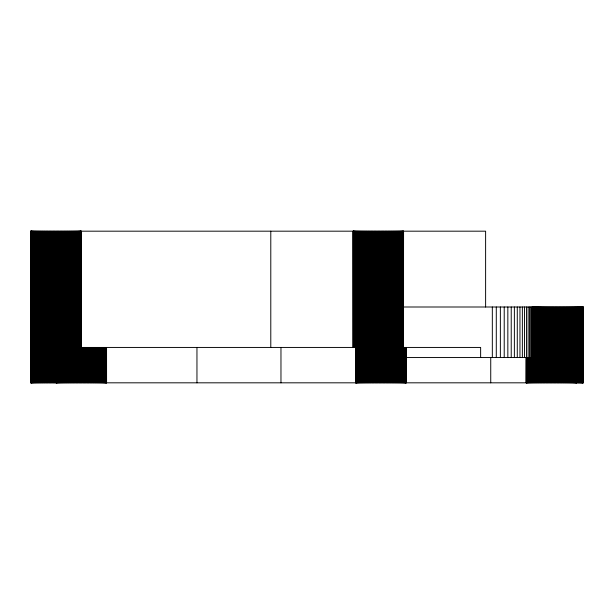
<?xml version="1.0" encoding="UTF-8"?>
<svg xmlns="http://www.w3.org/2000/svg" width="614" height="614" viewBox="0 0 614 614"><rect width="100%" height="100%" fill="white"/><g stroke="black" fill="none" stroke-linecap="round" stroke-linejoin="round"><path stroke-width="0.92" d="M30.7 231.179L485.613 231.179L485.613 307M403.337 307L583.3 307L583.277 382.821L30.7 382.821L30.777 231.179M405.793 357.548L576.661 357.548M583.154 307L583.223 382.821M583.054 307L583.054 382.821M582.924 307L582.924 382.821M582.778 307L582.778 382.821M582.602 307L582.602 382.821M582.41 307L582.41 382.821M582.187 307L582.187 382.821M581.942 307L581.942 382.821M581.673 307L581.673 382.821M581.381 307L581.381 382.821M581.067 307L581.067 382.821M580.729 307L580.729 382.821M580.368 307L580.368 382.821M579.984 307L579.984 382.821M579.578 307L579.578 382.821M579.155 307L579.155 382.821M578.71 307L578.71 382.821M578.242 307L578.242 382.821M577.751 307L577.751 382.821M577.244 307L577.244 382.821M576.723 307L576.661 382.821M576.584 357.548L576.508 382.821M576.408 357.548L576.408 382.821M576.285 357.548L576.285 382.821M576.178 307L576.178 357.233M576.139 357.548L576.139 382.821M575.963 357.548L575.963 382.821M575.763 357.548L575.763 382.821M575.617 307L575.617 357.233M575.541 357.548L575.541 382.821M575.295 357.548L575.295 382.821M575.042 307L575.042 357.233M575.026 357.548L575.026 382.821M574.735 357.548L574.735 382.821M574.443 307L574.443 357.233M574.42 357.548L574.42 382.821M574.082 357.548L574.082 382.821M573.829 307L573.829 357.233M573.722 357.548L573.722 382.821M573.338 357.548L573.338 382.821M573.207 307L573.207 357.233M572.939 357.548L572.939 382.821M572.563 307L572.563 357.233M572.509 357.548L572.509 382.821M572.064 357.548L572.064 382.821M571.903 307L571.903 357.233M571.596 357.548L571.596 382.821M571.235 307L571.235 357.233M571.112 357.548L571.112 382.821M570.606 357.548L570.606 382.821M570.552 307L570.552 357.233M570.084 357.548L570.084 382.821M569.853 307L569.853 357.233M569.539 357.548L569.539 382.821M569.147 307L569.147 357.233M568.978 357.548L568.978 382.821M568.434 307L568.434 357.233M568.395 357.548L568.395 382.821M567.804 357.548L567.804 382.821M567.704 307L567.704 357.233M567.19 357.548L567.19 382.821M566.96 307L566.96 357.233M566.561 357.548L566.561 382.821M566.215 307L566.215 357.233M565.916 357.548L565.916 382.821M565.463 307L565.463 357.233M565.264 357.548L565.264 382.821M564.696 307L564.696 357.233M564.596 357.548L564.596 382.821M563.928 307L563.928 357.233M563.913 357.548L563.913 382.821M563.215 357.548L563.215 382.821M563.153 307L563.153 357.233M562.508 357.548L562.508 382.821M562.378 307L562.378 357.233M561.787 357.548L561.787 382.821M561.587 307L561.587 357.233M561.058 357.548L561.058 382.821M560.805 307L560.805 357.233M560.321 357.548L560.321 382.821M560.014 307L560.014 357.233M559.577 357.548L559.577 382.821M559.224 307L559.224 357.233M558.817 357.548L558.817 382.821M558.425 307L558.425 357.233M558.057 357.548L558.057 382.821M557.635 307L557.635 357.233M557.289 357.548L557.289 382.821M556.837 307L556.837 357.233M556.514 357.548L556.514 382.821M556.046 307L556.046 357.233M555.731 357.548L555.731 382.821M555.256 307L555.256 357.233M554.949 357.548L554.949 382.821M554.465 307L554.465 357.233M554.158 357.548L554.158 382.821M553.682 307L553.682 357.233M553.367 357.548L553.367 382.821M552.907 307L552.907 357.233M552.577 357.548L552.577 382.821M552.132 307L552.132 357.233M551.786 357.548L551.786 382.821M551.364 307L551.364 357.233M550.988 357.548L550.988 382.821M550.597 307L550.597 357.233M550.198 357.548L550.198 382.821M549.845 307L549.845 357.233M549.407 357.548L549.407 382.821M549.093 307L549.093 357.233M548.617 357.548L548.617 382.821M548.356 307L548.356 357.233M547.826 357.548L547.826 382.821M547.627 307L547.627 357.233M547.043 357.548L547.043 382.821M546.913 307L546.913 357.233M546.207 307L546.207 357.233M546.26 357.548L546.26 382.821M545.508 307L545.508 357.233M545.485 357.548L545.485 382.821M544.825 307L544.825 357.233M544.718 357.548L544.718 382.821M544.158 307L544.158 357.233M543.958 357.548L543.958 382.821M543.497 307L543.497 357.233M543.198 357.548L543.198 382.821M542.853 307L542.853 357.233M542.454 357.548L542.454 382.821M542.231 307L542.231 357.233M541.717 357.548L541.717 382.821M541.617 307L541.617 357.233M541.018 307L541.018 357.233M540.988 357.548L540.988 382.821M540.443 307L540.443 357.233M540.266 357.548L540.266 382.821M539.883 307L539.883 357.233M539.56 357.548L539.56 382.821M539.338 307L539.338 357.233M538.808 307L538.808 357.233M538.862 357.548L538.862 382.821M538.309 307L538.309 357.233M538.179 357.548L538.179 382.821M537.818 307L537.818 357.233M537.511 357.548L537.511 382.821M537.35 307L537.35 357.233M536.905 307L536.905 357.233M536.859 357.548L536.859 382.821M536.482 307L536.482 357.233M536.214 357.548L536.214 382.821M536.076 307L536.076 357.233M535.692 307L535.692 357.233M535.585 357.548L535.585 382.821M535.331 307L535.331 357.233M534.994 307L534.994 357.233M534.971 357.548L534.971 382.821M534.679 307L534.679 357.233M534.387 307L534.387 357.233M534.38 357.548L534.38 382.821M534.119 307L534.119 357.233M533.873 307L533.873 357.233M533.796 357.548L533.796 382.821M533.65 307L533.65 357.233M533.459 307L533.459 357.233M533.282 307L533.282 357.233M533.136 307L533.136 357.233M533.236 357.548L533.236 382.821M533.006 307L533.006 357.233M532.906 307L532.906 357.233M532.783 307L532.783 357.233M532.637 307L532.637 357.233M532.691 357.548L532.691 382.821M532.254 307L532.254 357.233M532.169 357.548L532.169 382.821M531.609 307L531.609 357.233M531.663 357.548L531.663 382.821M531.179 357.548L531.179 382.821M530.703 307L530.703 357.233M530.711 357.548L530.711 382.821M530.266 357.548L530.266 382.821M529.836 357.548L529.836 382.821M529.544 307L529.544 357.233M529.437 357.548L529.437 382.821M529.053 357.548L529.053 382.821M528.692 357.548L528.692 382.821M528.355 357.548L528.355 382.821M528.132 307L528.132 357.233M528.04 357.548L528.04 382.821M527.748 357.548L527.748 382.821M527.48 357.548L527.48 382.821M527.234 357.548L527.234 382.821M527.012 357.548L527.012 382.821M526.812 357.548L526.812 382.821M526.635 357.548L526.635 382.821M526.459 307L526.459 357.233M526.49 357.548L526.49 382.821M526.367 357.548L526.367 382.821M526.267 357.548L526.267 382.821M526.19 357.548L526.114 382.821M524.54 307L524.54 357.233M522.368 307L522.368 357.233M519.951 307L519.951 357.233M517.28 307L517.28 357.233M514.371 307L514.371 357.233M511.224 307L511.224 357.233M507.839 307L507.839 357.233M504.217 307L504.217 357.233M500.364 307L500.364 357.233M496.289 307L496.289 357.233M492.328 307L492.328 357.233M490.739 357.548L490.739 382.821M480.632 357.548L480.632 347.44L56.043 347.44L56.074 382.821M406.015 347.44L406.015 382.821M405.9 347.44L405.9 382.821M405.762 347.44L405.762 382.821M405.593 347.44L405.593 382.821M405.401 347.44L405.401 382.821M405.194 347.44L405.194 382.821M404.956 347.44L404.956 382.821M404.695 347.44L404.695 382.821M404.411 347.44L404.411 382.821M404.096 347.44L404.096 382.821M403.766 347.44L403.766 382.821M403.544 347.532L403.559 231.179L403.413 382.821M403.383 231.179L403.306 347.532M403.268 231.179L403.175 347.532M403.129 231.179L403.045 382.821M402.961 231.179L402.961 347.532M402.776 231.179L402.776 347.532M402.646 347.44L402.646 382.821M402.561 231.179L402.561 347.532M402.324 231.179L402.324 347.532M402.224 347.44L402.224 382.821M402.063 231.179L402.063 347.532M401.779 231.179L401.786 382.821M401.472 231.179L401.472 347.532M401.326 347.44L401.326 382.821M401.142 231.179L401.142 347.532M400.85 347.44L400.85 382.821M400.788 231.179L400.788 347.532M400.412 231.179L400.343 382.821M400.013 231.179L400.013 347.532M399.829 347.44L399.829 382.821M399.591 231.179L399.591 347.532M399.292 347.44L399.292 382.821M399.154 231.179L399.154 347.532M398.693 231.179L398.732 382.821M398.217 231.179L398.164 382.821M397.719 231.179L397.719 347.532M397.573 347.44L397.573 382.821M397.197 231.179L397.197 347.532M396.966 347.44L396.966 382.821M396.659 231.179L396.659 347.532M396.345 347.44L396.345 382.821M396.107 231.179L396.107 347.532M395.708 347.44L395.708 382.821M395.531 231.179L395.531 347.532M395.055 347.44L395.055 382.821M394.94 231.179L394.94 347.532M394.334 231.179L394.388 382.821M393.712 231.179L393.712 382.821M393.075 231.179L393.075 347.532M393.021 347.44L393.021 382.821M392.423 231.179L392.423 347.532M392.315 347.44L392.315 382.821M391.755 231.179L391.755 347.532M391.602 347.44L391.602 382.821M391.08 231.179L391.08 347.532M390.872 347.44L390.872 382.821M390.389 231.179L390.389 347.532M390.136 347.44L390.136 382.821M389.683 231.179L389.683 347.532M389.391 347.44L389.391 382.821M388.969 231.179L388.969 347.532M388.639 347.44L388.639 382.821M388.24 231.179L388.24 347.532M387.879 347.44L387.879 382.821M387.511 231.179L387.511 347.532M387.112 347.44L387.112 382.821M386.766 231.179L386.766 347.532M386.344 347.44L386.344 382.821M386.014 231.179L386.014 347.532M385.561 347.44L385.561 382.821M385.254 231.179L385.254 347.532M384.778 347.44L384.778 382.821M384.487 231.179L384.487 347.532M383.996 347.44L383.996 382.821M383.712 231.179L383.712 347.532M383.205 347.44L383.205 382.821M382.929 231.179L382.929 347.532M382.415 347.44L382.415 382.821M382.146 231.179L382.146 347.532M381.616 347.44L381.616 382.821M381.363 231.179L381.363 347.532M380.826 347.44L380.826 382.821M380.573 231.179L380.573 347.532M380.035 347.44L380.035 382.821M379.782 231.179L379.782 347.532M379.237 347.44L379.237 382.821M378.991 231.179L378.991 347.532M378.447 347.44L378.447 382.821M378.193 231.179L378.193 347.532M377.656 347.44L377.656 382.821M377.403 231.179L377.403 347.532M376.873 347.44L376.873 382.821M376.605 231.179L376.605 347.532M376.09 347.44L376.09 382.821M375.814 231.179L375.814 347.532M375.315 347.44L375.315 382.821M375.031 231.179L375.031 347.532M374.548 347.44L374.548 382.821M374.241 231.179L374.241 347.532M373.78 347.44L373.78 382.821M373.458 231.179L373.458 347.532M373.02 347.44L373.02 382.821M372.683 231.179L372.683 347.532M372.276 347.44L372.276 382.821M371.915 231.179L371.915 347.532M371.531 347.44L371.531 382.821M371.148 231.179L371.148 347.532M370.802 347.44L370.802 382.821M370.388 231.179L370.388 347.532M370.081 347.44L370.081 382.821M369.643 231.179L369.643 347.532M369.367 347.44L369.367 382.821M368.899 231.179L368.899 347.532M368.669 347.44L368.669 382.821M368.17 231.179L368.17 347.532M367.978 347.44L367.978 382.821M367.448 231.179L367.448 347.532M367.302 347.44L367.302 382.821M366.735 231.179L366.735 347.532M366.642 347.44L366.642 382.821M366.036 231.179L365.998 382.821M365.345 231.179L365.361 382.821M364.67 231.179L364.747 382.821M364.148 347.44L364.148 382.821M364.01 231.179L364.01 347.532M363.565 347.44L363.565 382.821M363.365 231.179L363.365 347.532M362.997 347.44L362.997 382.821M362.736 231.179L362.736 347.532M362.444 347.44L362.444 382.821M362.114 231.179L362.114 347.532M361.915 347.44L361.915 382.821M361.516 231.179L361.516 347.532M361.4 347.44L361.4 382.821M360.932 231.179L360.909 382.821M360.433 347.44L360.433 382.821M360.364 231.179L360.364 347.532M359.981 347.44L359.981 382.821M359.812 231.179L359.812 347.532M359.551 347.44L359.551 382.821M359.282 231.179L359.282 347.532M359.136 347.44L359.136 382.821M358.768 231.179L358.768 347.532M358.745 347.44L358.745 382.821M358.376 347.44L358.376 382.821M358.277 231.179L358.277 347.532M358.031 347.44L358.031 382.821M357.801 231.179L357.801 347.532M357.709 347.44L357.709 382.821M357.409 347.44L357.409 382.821M357.348 231.179L357.348 347.532M357.133 347.44L357.133 382.821M356.918 231.179L356.88 382.821M356.65 347.44L356.65 382.821M356.504 231.179L356.504 347.532M356.45 347.44L356.45 382.821M356.266 347.44L356.266 382.821M356.12 231.179L356.105 382.821M355.974 347.44L355.974 382.821M355.867 347.44L355.867 382.821M355.752 231.179L355.744 382.821M355.683 347.44L355.683 382.821M355.406 231.179L355.406 347.532M355.076 231.179L355.076 347.532M354.777 231.179L354.777 347.532M354.501 231.179L354.501 347.532M354.247 231.179L354.247 347.532M354.017 231.179L354.017 347.532M353.817 231.179L353.817 347.532M353.633 231.179L353.633 347.532M353.48 231.179L353.48 347.532M353.273 231.179L353.342 347.532M353.18 231.179L353.234 347.532M353.073 231.179L353.058 347.532M280.966 347.44L280.966 382.821M270.789 231.179L270.789 347.532M196.956 347.44L196.956 382.821M106.56 347.44L106.583 382.821M106.437 347.44L106.437 382.821M106.337 347.44L106.337 382.821M106.214 347.44L106.214 382.821M106.061 347.44L106.061 382.821M105.892 347.44L105.892 382.821M105.692 347.44L105.692 382.821M105.47 347.44L105.47 382.821M105.224 347.44L105.224 382.821M104.956 347.44L104.956 382.821M104.664 347.44L104.664 382.821M104.349 347.44L104.349 382.821M104.012 347.44L104.012 382.821M103.651 347.44L103.651 382.821M103.267 347.44L103.267 382.821M102.868 347.44L102.868 382.821M102.438 347.44L102.438 382.821M101.993 347.44L101.993 382.821M101.525 347.44L101.525 382.821M101.041 347.44L101.041 382.821M100.535 347.44L100.535 382.821M100.005 347.44L100.005 382.821M99.468 347.44L99.468 382.821M98.9 347.44L98.9 382.821M98.324 347.44L98.324 382.821M97.726 347.44L97.726 382.821M97.119 347.44L97.119 382.821M96.49 347.44L96.49 382.821M95.845 347.44L95.845 382.821M95.193 347.44L95.193 382.821M94.518 347.44L94.518 382.821M93.835 347.44L93.835 382.821M93.144 347.44L93.144 382.821M92.438 347.44L92.438 382.821M91.716 347.44L91.716 382.821M90.987 347.44L90.987 382.821M90.25 347.44L90.25 382.821M89.498 347.44L89.498 382.821M88.746 347.44L88.746 382.821M87.986 347.44L87.986 382.821M87.219 347.44L87.219 382.821M86.444 347.44L86.444 382.821M85.661 347.44L85.661 382.821M84.878 347.44L84.878 382.821M84.087 347.44L84.087 382.821M83.297 347.44L83.297 382.821M82.506 347.44L82.506 382.821M81.716 347.44L81.716 382.821M81.24 231.179L81.217 347.532M81.163 231.179L81.163 347.532M80.994 231.179L80.994 347.532M80.864 231.179L80.918 382.821M80.718 231.179L80.718 347.532M80.541 231.179L80.541 347.532M80.35 231.179L80.35 347.532M80.127 231.179L80.127 382.821M79.881 231.179L79.881 347.532M79.613 231.179L79.613 347.532M79.321 231.179L79.329 382.821M79.006 231.179L79.006 347.532M78.669 231.179L78.669 347.532M78.538 347.44L78.538 382.821M78.308 231.179L78.308 347.532M77.924 231.179L77.924 347.532M77.755 347.44L77.755 382.821M77.517 231.179L77.517 347.532M77.095 231.179L77.095 347.532M76.973 347.44L76.973 382.821M76.65 231.179L76.65 347.532M76.182 231.179L76.19 382.821M75.691 231.179L75.691 347.532M75.415 347.44L75.415 382.821M75.192 231.179L75.192 347.532M74.662 231.179L74.662 347.532M74.647 347.44L74.647 382.821M74.117 231.179L74.117 347.532M73.887 347.44L73.887 382.821M73.557 231.179L73.557 347.532M73.127 347.44L73.127 382.821M72.982 231.179L72.982 347.532M72.383 231.179L72.383 382.821M71.769 231.179L71.769 347.532M71.646 347.44L71.646 382.821M71.147 231.179L71.147 347.532M70.917 347.44L70.917 382.821M70.503 231.179L70.503 347.532M70.196 347.44L70.196 382.821M69.843 231.179L69.843 347.532M69.489 347.44L69.489 382.821M69.175 231.179L69.175 347.532M68.791 347.44L68.791 382.821M68.492 231.179L68.492 347.532M68.108 347.44L68.108 382.821M67.793 231.179L67.793 347.532M67.44 347.44L67.44 382.821M67.087 231.179L67.087 347.532M66.78 347.44L66.78 382.821M66.373 231.179L66.373 347.532M66.143 347.44L66.143 382.821M65.644 231.179L65.644 347.532M65.514 347.44L65.514 382.821M64.907 231.179L64.9 382.821M64.309 347.44L64.309 382.821M64.155 231.179L64.155 347.532M63.726 347.44L63.726 382.821M63.403 231.179L63.403 347.532M63.165 347.44L63.165 382.821M62.636 231.179L62.636 347.532M62.62 347.44L62.62 382.821M62.098 347.44L62.098 382.821M61.868 231.179L61.868 347.532M61.592 347.44L61.592 382.821M61.108 347.44L61.108 382.821M61.093 231.179L61.093 347.532M60.64 347.44L60.64 382.821M60.318 231.179L60.318 347.532M60.195 347.44L60.195 382.821M59.765 347.44L59.765 382.821M59.535 231.179L59.535 347.532M59.358 347.44L59.358 382.821M58.982 347.44L58.982 382.821M58.744 231.179L58.744 347.532M58.622 347.44L58.622 382.821M58.284 347.44L58.284 382.821M57.954 231.179L57.969 382.821M57.67 347.44L57.67 382.821M57.401 347.44L57.401 382.821M57.163 231.179L57.156 382.821M56.941 347.44L56.941 382.821M56.741 347.44L56.741 382.821M56.565 347.44L56.565 382.821M56.365 231.179L56.419 382.821M56.296 347.44L56.296 382.821M56.196 347.44L56.12 382.821M55.575 231.179L55.575 382.821M54.776 231.179L54.776 382.821M53.986 231.179L53.986 382.821M53.195 231.179L53.195 382.821M52.413 231.179L52.413 382.821M51.622 231.179L51.622 382.821M50.847 231.179L50.847 382.821M50.072 231.179L50.072 382.821M49.304 231.179L49.304 382.821M48.537 231.179L48.537 382.821M47.785 231.179L47.785 382.821M47.04 231.179L47.04 382.821M46.296 231.179L46.296 382.821M45.566 231.179L45.566 382.821M44.853 231.179L44.853 382.821M44.147 231.179L44.147 382.821M43.448 231.179L43.448 382.821M42.765 231.179L42.765 382.821M42.097 231.179L42.097 382.821M41.437 231.179L41.437 382.821M40.793 231.179L40.793 382.821M40.171 231.179L40.171 382.821M39.557 231.179L39.557 382.821M38.958 231.179L38.958 382.821M38.383 231.179L38.383 382.821M37.822 231.179L37.822 382.821M37.277 231.179L37.277 382.821M36.756 231.179L36.756 382.821M36.249 231.179L36.249 382.821M35.758 231.179L35.758 382.821M35.29 231.179L35.29 382.821M34.844 231.179L34.844 382.821M34.422 231.179L34.422 382.821M34.016 231.179L34.016 382.821M33.632 231.179L33.632 382.821M33.271 231.179L33.271 382.821M32.933 231.179L32.933 382.821M32.619 231.179L32.619 382.821M32.327 231.179L32.327 382.821M32.058 231.179L32.058 382.821M31.813 231.179L31.813 382.821M31.59 231.179L31.59 382.821M31.398 231.179L31.398 382.821M31.222 231.179L31.222 382.821M31.076 231.179L31.076 382.821M30.946 231.179L30.946 382.821M30.846 231.179L30.846 382.821M406.23 382.821L406.222 347.44L406.192 382.821"/></g></svg>
